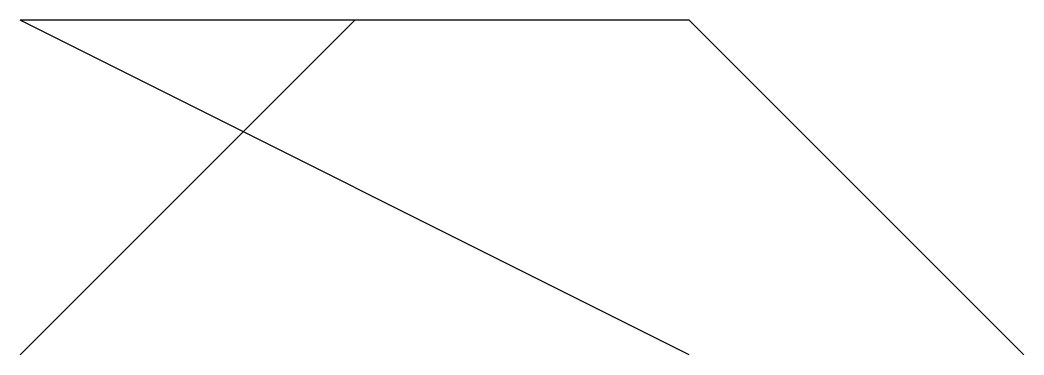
# Model space of a CAD drawing. Header units: metres. Extents: x -664590 to 83515295, y -85936 to 861269.
# Drawn here: x -664589.6875 to -664589.687497, y 0 to 0.000001 of the extents above; entities that cross this region are included whole.
import ezdxf

# ---------------------------------------------------------------- set-up
doc = ezdxf.new("R2010")
doc.units = ezdxf.units.M

msp = doc.modelspace()

# ---------------------------------------------------------------- linework, layer by layer
at = {"layer": 'MCD_Layer_0'}
for p, q in [((-664589.687498, 0), (-664589.6875, 0.000001)), ((-664589.687498, 0), (-664589.6875, 0.000001)), ((-664589.687498, 0.000001), (-664589.6875, 0.000001)), ((-664589.687499, 0.000001), (-664589.6875, 0)), ((-664589.687498, 0.000001), (-664589.687499, 0.000001)), ((-664589.687497, 0), (-664589.687498, 0.000001))]:
    msp.add_line(p, q, dxfattribs=at)

doc.saveas('drawing.dxf')
